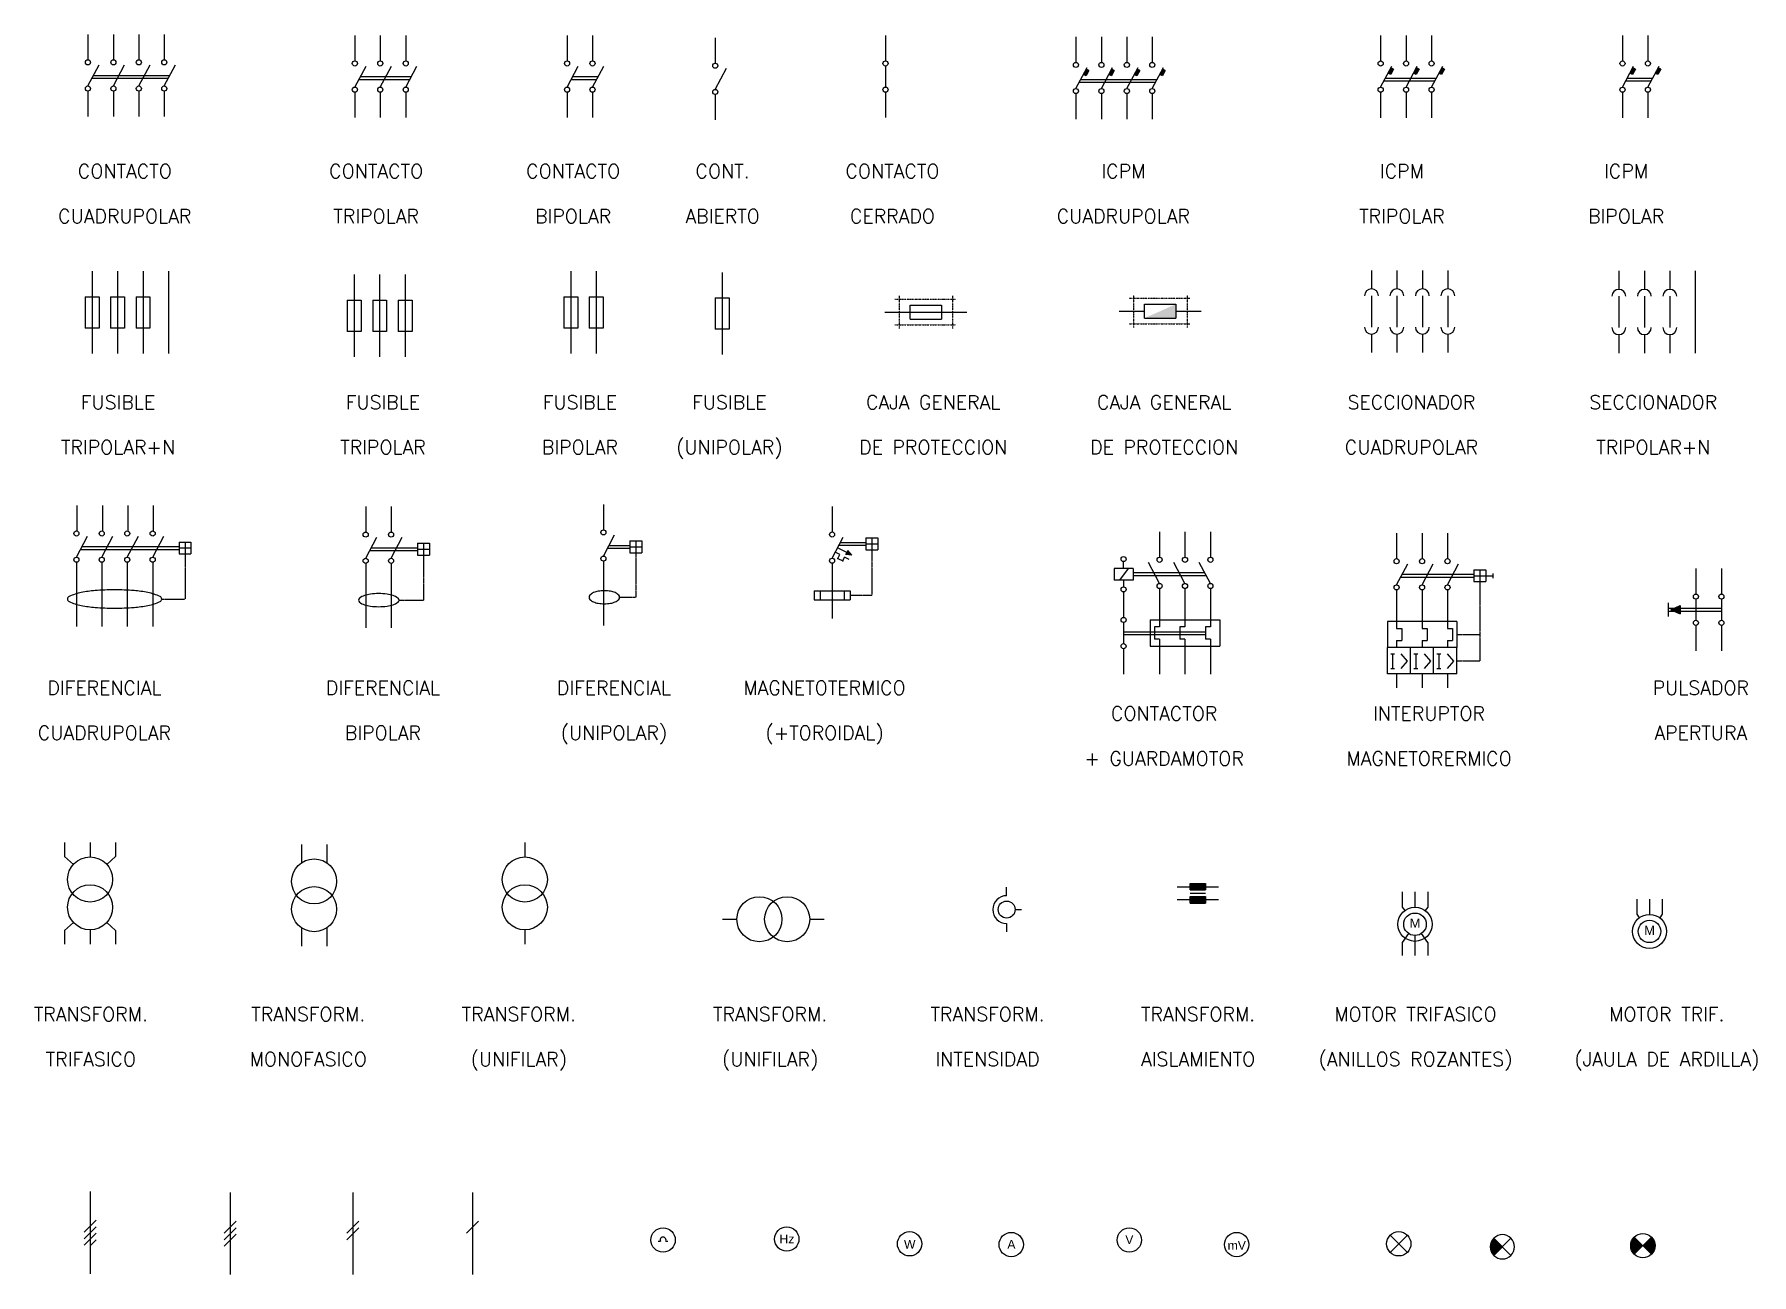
# Model space of a CAD drawing. Header units: millimetres. Extents: x -178823 to 175654, y -172236 to 8261111.
# Drawn here: x 28789 to 35197, y 25658 to 30286 of the extents above; entities that cross this region are included whole.
import ezdxf
from ezdxf.enums import TextEntityAlignment as Align

# ---------------------------------------------------------------- set-up
doc = ezdxf.new("R2010")
doc.units = ezdxf.units.MM
doc.linetypes.add('DASHDOT', pattern=[1, 0.5, -0.25, 0, -0.25])
doc.linetypes.add('HIDDEN', pattern=[0.375, 0.25, -0.125])
doc.layers.add('SubTitles', color=50, linetype='Continuous')
doc.styles.add('ROMANS', font='romans', dxfattribs={"height": 1.5})
doc.styles.get("Standard").update_dxf_attribs({"font": 'arial.ttf'})

# ---------------------------------------------------------------- blocks, each defined once
blk = doc.blocks.new('*X227')
at = {"color": 0}
for p, q in [((204.04, 140.14), (205.3, 141.39)), ((204.04, 139.87), (205.43, 141.26)), ((204.07, 140.43), (205.16, 141.53)), ((204.07, 139.63), (205.56, 141.13)), ((204.15, 140.78), (205.03, 141.66)), ((206.08, 139.43), (204.32, 141.19)), ((204.33, 141.22), (204.9, 141.79)), ((206.21, 139.56), (204.41, 141.37)), ((206.34, 139.7), (204.51, 141.53)), ((206.48, 139.83), (204.63, 141.68)), ((206.61, 139.96), (204.75, 141.82)), ((205.42, 138.77), (204.04, 140.14)), ((205.28, 138.63), (204.04, 139.88)), ((205.55, 138.9), (204.07, 140.38)), ((205.15, 138.5), (204.08, 139.58)), ((204.11, 139.41), (205.7, 141)), ((205.68, 139.03), (204.11, 140.61)), ((205.81, 139.17), (204.16, 140.82)), ((205.02, 138.37), (204.16, 139.23)), ((204.17, 139.2), (205.83, 140.86)), ((205.95, 139.3), (204.23, 141.01)), ((204.24, 139.01), (205.96, 140.73)), ((204.33, 138.83), (206.09, 140.6)), ((204.89, 138.24), (204.36, 138.76)), ((204.42, 138.66), (206.23, 140.46)), ((204.52, 138.5), (206.36, 140.33)), ((204.64, 138.35), (206.49, 140.2)), ((204.76, 138.21), (206.62, 140.07))]:
    blk.add_line(p, q, dxfattribs=at)

msp = doc.modelspace()

# ---------------------------------------------------------------- linework, layer by layer
at = {"layer": 'SubTitles'}
for p, q in [((28989.043, 30285.756), (28989.043, 30190.825)), ((29083.974, 30285.756), (29083.974, 30190.825)), ((29178.906, 30285.756), (29178.906, 30190.825)), ((29273.837, 30285.756), (29273.837, 30190.825)), ((29984.923, 30281.565), (29984.923, 30186.634)), ((30079.854, 30281.565), (30079.854, 30186.634)), ((30174.785, 30281.565), (30174.785, 30186.634)), ((30776.721, 30281.565), (30776.721, 30186.634)), ((30871.652, 30281.565), (30871.652, 30186.634)), ((31329.489, 30273.182), (31329.489, 30178.251)), ((31964.89, 30281.565), (31964.89, 30186.634)), ((32675.637, 30276.226), (32675.637, 30181.295)), ((32770.568, 30276.226), (32770.568, 30181.295)), ((32865.499, 30276.226), (32865.499, 30181.295)), ((32960.43, 30276.226), (32960.43, 30181.295)), ((33812.481, 30281.504), (33812.481, 30186.573)), ((33907.412, 30281.504), (33907.412, 30186.573)), ((34002.343, 30281.504), (34002.343, 30186.573)), ((34714.731, 30281.504), (34714.731, 30186.573)), ((34809.663, 30281.504), (34809.663, 30186.573)), ((28989.043, 30093.059), (29030.739, 30171.839)), ((29004.41, 30122.093), (29289.203, 30122.093)), ((29009.891, 30132.449), (29294.685, 30132.449)), ((29083.974, 30093.059), (29125.67, 30171.839)), ((29178.906, 30093.059), (29220.601, 30171.839)), ((29273.837, 30093.059), (29315.533, 30171.839)), ((29984.923, 30088.867), (30026.619, 30167.648)), ((30000.29, 30117.901), (30190.152, 30117.901)), ((30005.771, 30128.258), (30195.633, 30128.258)), ((30079.854, 30088.867), (30121.55, 30167.648)), ((30174.785, 30088.867), (30216.481, 30167.648)), ((30776.721, 30088.867), (30818.417, 30167.648)), ((30792.088, 30117.901), (30887.019, 30117.901)), ((30797.569, 30128.258), (30892.5, 30128.258)), ((30871.652, 30088.867), (30913.348, 30167.648)), ((31329.489, 30080.485), (31371.185, 30159.265)), ((31964.89, 30167.648), (31964.89, 30088.867)), ((32675.637, 30083.528), (32717.333, 30162.308)), ((32693.543, 30117.361), (32978.337, 30117.361)), ((32713.058, 30130.623), (32703.297, 30135.789)), ((32711.147, 30134.672), (32704.553, 30138.162)), ((32723.778, 30150.877), (32713.058, 30130.623)), ((32723.778, 30150.877), (32714.017, 30156.044)), ((32770.568, 30083.528), (32812.264, 30162.308)), ((32807.989, 30130.623), (32798.228, 30135.789)), ((32806.078, 30134.672), (32799.484, 30138.162)), ((32818.709, 30150.877), (32807.989, 30130.623)), ((32818.709, 30150.877), (32808.948, 30156.044)), ((32865.499, 30083.528), (32907.195, 30162.308)), ((32902.92, 30130.623), (32893.159, 30135.789)), ((32901.009, 30134.672), (32894.415, 30138.162)), ((32913.64, 30150.877), (32902.92, 30130.623)), ((32913.64, 30150.877), (32903.879, 30156.044)), ((32960.43, 30083.528), (33002.126, 30162.308)), ((32997.851, 30130.623), (32988.09, 30135.789)), ((32995.94, 30134.672), (32989.346, 30138.162)), ((33008.571, 30150.877), (32997.851, 30130.623)), ((33008.571, 30150.877), (32998.81, 30156.044)), ((33812.481, 30088.806), (33854.177, 30167.586)), ((33830.388, 30122.639), (34020.25, 30122.639)), ((33849.902, 30135.901), (33840.141, 30141.067)), ((33847.991, 30139.95), (33841.397, 30143.44)), ((33860.622, 30156.155), (33849.902, 30135.901)), ((33860.622, 30156.155), (33850.861, 30161.322)), ((33907.412, 30088.806), (33949.108, 30167.586)), ((33944.833, 30135.901), (33935.072, 30141.067)), ((33942.922, 30139.95), (33936.328, 30143.44)), ((33955.553, 30156.155), (33944.833, 30135.901)), ((33955.553, 30156.155), (33945.792, 30161.322)), ((34002.343, 30088.806), (34044.039, 30167.586)), ((34039.764, 30135.901), (34030.003, 30141.067)), ((34037.854, 30139.95), (34031.259, 30143.44)), ((34050.484, 30156.155), (34039.764, 30135.901)), ((34050.484, 30156.155), (34040.723, 30161.322)), ((34714.731, 30088.806), (34756.427, 30167.586)), ((34732.638, 30122.639), (34827.569, 30122.639)), ((34752.152, 30135.901), (34742.391, 30141.067)), ((34750.242, 30139.95), (34743.647, 30143.44)), ((34762.872, 30156.155), (34752.152, 30135.901)), ((34762.872, 30156.155), (34753.111, 30161.322)), ((34809.663, 30088.806), (34851.358, 30167.586)), ((34847.084, 30135.901), (34837.323, 30141.067)), ((34845.173, 30139.95), (34838.578, 30143.44)), ((34857.804, 30156.155), (34847.084, 30135.901)), ((34857.804, 30156.155), (34848.043, 30161.322)), ((28989.043, 30074.073), (28989.043, 29979.141)), ((29083.974, 30074.073), (29083.974, 29979.141)), ((29178.906, 30074.073), (29178.906, 29979.141)), ((29273.837, 30074.073), (29273.837, 29979.141)), ((29984.923, 30069.881), (29984.923, 29974.95)), ((30079.854, 30069.881), (30079.854, 29974.95)), ((30174.785, 30069.881), (30174.785, 29974.95)), ((30776.721, 30069.881), (30776.721, 29974.95)), ((30871.652, 30069.881), (30871.652, 29974.95)), ((31329.489, 30061.498), (31329.489, 29966.567)), ((31964.89, 30069.881), (31964.89, 29974.95)), ((32675.637, 30064.542), (32675.637, 29969.611)), ((32688.062, 30107.005), (32972.856, 30107.005)), ((32770.568, 30064.542), (32770.568, 29969.611)), ((32865.499, 30064.542), (32865.499, 29969.611)), ((32960.43, 30064.542), (32960.43, 29969.611)), ((33812.481, 30069.82), (33812.481, 29974.889)), ((33824.907, 30112.283), (34014.769, 30112.283)), ((33907.412, 30069.82), (33907.412, 29974.889)), ((34002.343, 30069.82), (34002.343, 29974.889)), ((34714.731, 30069.82), (34714.731, 29974.889)), ((34727.157, 30112.283), (34822.088, 30112.283)), ((34809.663, 30069.82), (34809.663, 29974.889)), ((29004.52, 29401.791), (29004.52, 29095.176)), ((29099.451, 29401.791), (29099.451, 29095.176)), ((29194.382, 29401.791), (29194.382, 29095.176)), ((29289.314, 29401.791), (29289.314, 29095.176)), ((29982.459, 29389.217), (29982.459, 29082.602)), ((30077.39, 29389.217), (30077.39, 29082.602)), ((30172.321, 29389.217), (30172.321, 29082.602)), ((30790.566, 29401.791), (30790.566, 29095.176)), ((30885.497, 29401.791), (30885.497, 29095.176)), ((31355.802, 29397.6), (31355.802, 29090.985)), ((33778.252, 29405.082), (33778.252, 29336.041)), ((33873.184, 29405.082), (33873.184, 29336.041)), ((33968.115, 29405.082), (33968.115, 29336.041)), ((34063.046, 29405.082), (34063.046, 29336.041)), ((34701.422, 29403.296), (34701.422, 29334.255)), ((34796.353, 29403.296), (34796.353, 29334.255)), ((34891.284, 29403.296), (34891.284, 29334.255)), ((34986.215, 29403.296), (34986.215, 29096.681)), ((28978.63, 29306.86), (28978.63, 29190.107)), ((28978.63, 29306.86), (29030.41, 29306.86)), ((29030.41, 29306.86), (29030.41, 29190.107)), ((29073.561, 29306.86), (29125.342, 29306.86)), ((29073.561, 29306.86), (29073.561, 29190.107)), ((29125.342, 29306.86), (29125.342, 29190.107)), ((29168.492, 29306.86), (29220.273, 29306.86)), ((29168.492, 29306.86), (29168.492, 29190.107)), ((29220.273, 29306.86), (29220.273, 29190.107)), ((29956.568, 29294.286), (30008.349, 29294.286)), ((29956.568, 29294.286), (29956.568, 29177.533)), ((30008.349, 29294.286), (30008.349, 29177.533)), ((30051.499, 29294.286), (30051.499, 29177.533)), ((30051.499, 29294.286), (30103.28, 29294.286)), ((30103.28, 29294.286), (30103.28, 29177.533)), ((30146.43, 29294.286), (30146.43, 29177.533)), ((30146.43, 29294.286), (30198.211, 29294.286)), ((30198.211, 29294.286), (30198.211, 29177.533)), ((30764.676, 29306.86), (30816.456, 29306.86)), ((30764.676, 29306.86), (30764.676, 29190.107)), ((30816.456, 29306.86), (30816.456, 29190.107)), ((30859.607, 29306.86), (30911.387, 29306.86)), ((30859.607, 29306.86), (30859.607, 29190.107)), ((30911.387, 29306.86), (30911.387, 29190.107)), ((31329.912, 29302.669), (31329.912, 29185.916)), ((31329.912, 29302.669), (31381.692, 29302.669)), ((31381.692, 29302.669), (31381.692, 29185.916)), ((33778.252, 29310.151), (33778.252, 29193.398)), ((33873.184, 29310.151), (33873.184, 29193.398)), ((33968.115, 29310.151), (33968.115, 29193.398)), ((34063.046, 29310.151), (34063.046, 29193.398)), ((34701.422, 29308.365), (34701.422, 29191.612)), ((34796.353, 29308.365), (34796.353, 29191.612)), ((34891.284, 29308.365), (34891.284, 29191.612)), ((31962.239, 29249.442), (32057.171, 29249.442)), ((32057.171, 29223.552), (32057.171, 29275.332)), ((32057.171, 29275.332), (32173.923, 29275.332)), ((32057.171, 29249.442), (32173.923, 29249.442)), ((32057.171, 29223.552), (32173.923, 29223.552)), ((32173.923, 29275.332), (32173.923, 29223.552)), ((32173.923, 29249.442), (32268.854, 29249.442)), ((32836.166, 29252.733), (32931.098, 29252.733)), ((32931.098, 29278.623), (33047.85, 29278.623)), ((32931.098, 29226.843), (32931.098, 29278.623)), ((32931.098, 29226.843), (33047.85, 29226.843)), ((33047.85, 29278.623), (33047.85, 29226.843)), ((33047.85, 29252.733), (33142.782, 29252.733)), ((29030.41, 29190.107), (28978.63, 29190.107)), ((29125.342, 29190.107), (29073.561, 29190.107)), ((29220.273, 29190.107), (29168.492, 29190.107)), ((30008.349, 29177.533), (29956.568, 29177.533)), ((30103.28, 29177.533), (30051.499, 29177.533)), ((30198.211, 29177.533), (30146.43, 29177.533)), ((30816.456, 29190.107), (30764.676, 29190.107)), ((30911.387, 29190.107), (30859.607, 29190.107)), ((31381.692, 29185.916), (31329.912, 29185.916)), ((33778.252, 29167.508), (33778.252, 29098.467)), ((33873.184, 29167.508), (33873.184, 29098.467)), ((33968.115, 29167.508), (33968.115, 29098.467)), ((34063.046, 29167.508), (34063.046, 29098.467)), ((34701.422, 29165.722), (34701.422, 29096.681)), ((34796.353, 29165.722), (34796.353, 29096.681)), ((34891.284, 29165.722), (34891.284, 29096.681)), ((28948.051, 28527.945), (28948.051, 28433.014)), ((29042.982, 28527.945), (29042.982, 28433.014)), ((29137.913, 28527.945), (29137.913, 28433.014)), ((29232.845, 28527.945), (29232.845, 28433.014)), ((30025.208, 28523.754), (30025.208, 28428.822)), ((30120.139, 28523.754), (30120.139, 28428.822)), ((30912.295, 28532.136), (30912.295, 28437.205)), ((31765.659, 28524.242), (31765.659, 28429.311)), ((28945.63, 28335.247), (28987.325, 28414.028)), ((29040.561, 28335.247), (29082.256, 28414.028)), ((29135.492, 28335.247), (29177.188, 28414.028)), ((29230.423, 28335.247), (29272.119, 28414.028)), ((29329.178, 28391.524), (29329.178, 28347.393)), ((29329.178, 28391.524), (29373.309, 28391.524)), ((29351.244, 28391.524), (29351.244, 28347.393)), ((29373.309, 28391.524), (29373.309, 28347.393)), ((30025.208, 28331.056), (30066.904, 28409.836)), ((30120.139, 28331.056), (30161.835, 28409.836)), ((30218.895, 28387.333), (30263.026, 28387.333)), ((30218.895, 28387.333), (30218.895, 28343.202)), ((30240.96, 28387.333), (30240.96, 28343.202)), ((30263.026, 28387.333), (30263.026, 28343.202)), ((30912.295, 28339.439), (30953.991, 28418.219)), ((31011.05, 28395.715), (31055.181, 28395.715)), ((31011.05, 28395.715), (31011.05, 28351.584)), ((31033.116, 28395.715), (31033.116, 28351.584)), ((31055.181, 28395.715), (31055.181, 28351.584)), ((31765.659, 28331.544), (31807.354, 28410.325)), ((31796.741, 28390.271), (31891.672, 28390.271)), ((31891.672, 28407.158), (31891.672, 28363.027)), ((31891.672, 28407.158), (31935.803, 28407.158)), ((31913.738, 28407.158), (31913.738, 28363.027)), ((31935.803, 28407.158), (31935.803, 28363.027)), ((32987.457, 28429.819), (32987.457, 28334.888)), ((33082.388, 28429.819), (33082.388, 28334.888)), ((33177.319, 28429.819), (33177.319, 28334.888)), ((33871.964, 28424.541), (33871.964, 28329.61)), ((33966.895, 28424.541), (33966.895, 28329.61)), ((34061.826, 28424.541), (34061.826, 28329.61)), ((28960.996, 28364.281), (29329.178, 28364.281)), ((28966.477, 28374.637), (29329.178, 28374.637)), ((29329.178, 28369.459), (29373.309, 28369.459)), ((29329.178, 28347.393), (29373.309, 28347.393)), ((30040.575, 28360.09), (30218.895, 28360.09)), ((30046.056, 28370.446), (30218.895, 28370.446)), ((30218.895, 28365.267), (30263.026, 28365.267)), ((30218.895, 28343.202), (30263.026, 28343.202)), ((30927.661, 28368.473), (31011.05, 28368.473)), ((30933.143, 28378.829), (31011.05, 28378.829)), ((31011.05, 28373.65), (31055.181, 28373.65)), ((31011.05, 28351.584), (31055.181, 28351.584)), ((31794.888, 28344.569), (31777.44, 28353.804)), ((31820.408, 28352.543), (31786.321, 28370.585)), ((31787.621, 28330.839), (31794.888, 28344.569)), ((31787.621, 28330.839), (31805.07, 28321.604)), ((31791.26, 28379.915), (31891.672, 28379.915)), ((31805.07, 28321.604), (31812.336, 28335.334)), ((31829.785, 28326.099), (31812.336, 28335.334)), ((31816.258, 28344.702), (31820.408, 28352.543)), ((31838.666, 28342.88), (31816.258, 28344.702)), ((31824.558, 28360.384), (31820.408, 28352.543)), ((31838.666, 28342.88), (31824.558, 28360.384)), ((31891.672, 28385.093), (31935.803, 28385.093)), ((31891.672, 28363.027), (31935.803, 28363.027)), ((28945.63, 28316.261), (28945.63, 28075.924)), ((29040.561, 28316.261), (29040.561, 28075.924)), ((29135.492, 28316.261), (29135.492, 28075.924)), ((29230.423, 28316.261), (29230.423, 28075.924)), ((30025.208, 28312.07), (30025.208, 28071.732)), ((30120.139, 28312.07), (30120.139, 28071.732)), ((30912.295, 28320.452), (30912.295, 28080.115)), ((31765.659, 28312.558), (31765.659, 28106.645)), ((32818.219, 28293.398), (32818.219, 28249.267)), ((32888.702, 28293.398), (32818.219, 28293.398)), ((32870.488, 28293.398), (32838.004, 28248.884)), ((32853.46, 28293.398), (32853.46, 28318.426)), ((32888.702, 28293.398), (32888.702, 28249.267)), ((33156.472, 28276.512), (32888.702, 28276.512)), ((33161.953, 28266.156), (32888.702, 28266.156)), ((32987.457, 28237.122), (32945.761, 28315.902)), ((33082.388, 28237.122), (33040.693, 28315.902)), ((33177.319, 28237.122), (33135.624, 28315.902)), ((33871.964, 28231.844), (33913.659, 28310.624)), ((33887.33, 28260.878), (34160.581, 28260.878)), ((33892.811, 28271.234), (34160.581, 28271.234)), ((33966.895, 28231.844), (34008.59, 28310.624)), ((34061.826, 28231.844), (34103.522, 28310.624)), ((34160.581, 28288.12), (34204.712, 28288.12)), ((34160.581, 28288.12), (34160.581, 28243.989)), ((34160.581, 28266.055), (34204.712, 28266.055)), ((34182.647, 28288.12), (34182.647, 28243.989)), ((34204.712, 28288.12), (34204.712, 28243.989)), ((34204.712, 28266.055), (34231.36, 28266.055)), ((34231.36, 28274.685), (34231.36, 28257.425)), ((34988.843, 28292.443), (34988.843, 28197.512)), ((35083.775, 28292.443), (35083.775, 28197.512)), ((31698.526, 28210.206), (31832.79, 28210.206)), ((31698.526, 28210.206), (31698.526, 28175.686)), ((31720.965, 28210.206), (31720.965, 28175.686)), ((31810.352, 28210.206), (31810.352, 28175.686)), ((31832.79, 28210.206), (31832.79, 28175.686)), ((32888.702, 28249.267), (32818.219, 28249.267)), ((32853.46, 28249.267), (32853.46, 28224.24)), ((32853.46, 28205.254), (32853.46, 28110.323)), ((32987.457, 28218.135), (32987.457, 28074.939)), ((33082.388, 28218.135), (33082.388, 28074.939)), ((33177.319, 28218.135), (33177.319, 28074.939)), ((33871.964, 28212.857), (33871.964, 28069.661)), ((33966.895, 28212.857), (33966.895, 28069.661)), ((34061.826, 28212.857), (34061.826, 28069.661)), ((34160.581, 28243.989), (34204.712, 28243.989)), ((31698.526, 28175.686), (31832.79, 28175.686)), ((34885.282, 28164.543), (34885.282, 28113.728)), ((34885.282, 28144.314), (34906.856, 28144.314)), ((34885.282, 28133.957), (34906.856, 28133.957)), ((34895.065, 28139.136), (34930.159, 28154.548)), ((34895.065, 28139.136), (34930.159, 28123.723)), ((34930.159, 28154.548), (34930.159, 28123.723)), ((34930.159, 28144.314), (35083.775, 28144.314)), ((34930.159, 28133.957), (35083.775, 28133.957)), ((34988.843, 28178.526), (34988.843, 28099.745)), ((35083.775, 28178.526), (35083.775, 28099.745)), ((32853.46, 28091.337), (32853.46, 28012.556)), ((32952.937, 28100.83), (33211.84, 28100.83)), ((32952.937, 28100.83), (32952.937, 28003.063)), ((32987.457, 28074.939), (32968.471, 28074.939)), ((32968.471, 28074.939), (32968.471, 28028.953)), ((33063.402, 28074.939), (33063.402, 28028.953)), ((33082.388, 28074.939), (33063.402, 28074.939)), ((33177.319, 28074.939), (33158.333, 28074.939)), ((33158.333, 28074.939), (33158.333, 28028.953)), ((33211.84, 28100.83), (33211.84, 28003.063)), ((33837.443, 28095.552), (33837.443, 27997.785)), ((34096.346, 28095.552), (33837.443, 28095.552)), ((33871.964, 28069.661), (33890.95, 28069.661)), ((33890.95, 28069.661), (33890.95, 28023.675)), ((33966.895, 28069.661), (33985.881, 28069.661)), ((33985.881, 28069.661), (33985.881, 28023.675)), ((34061.826, 28069.661), (34080.812, 28069.661)), ((34080.812, 28069.661), (34080.812, 28023.675)), ((34096.346, 28095.552), (34096.346, 27997.785)), ((34988.843, 28080.759), (34988.843, 27985.828)), ((35083.775, 28080.759), (35083.775, 27985.828)), ((32853.46, 28057.124), (33158.333, 28057.124)), ((32853.46, 28046.768), (33158.333, 28046.768)), ((32952.937, 28003.063), (33211.84, 28003.063)), ((32987.457, 28028.953), (32968.471, 28028.953)), ((32987.457, 28028.953), (32987.457, 27898.639)), ((33082.388, 28028.953), (33063.402, 28028.953)), ((33082.388, 28028.953), (33082.388, 27898.639)), ((33177.319, 28028.953), (33158.333, 28028.953)), ((33177.319, 28028.953), (33177.319, 27898.639)), ((33871.964, 28023.675), (33890.95, 28023.675)), ((33871.964, 28023.675), (33871.964, 27997.785)), ((33966.895, 28023.675), (33966.895, 27997.785)), ((33966.895, 28023.675), (33985.881, 28023.675)), ((34061.826, 28023.675), (34080.812, 28023.675)), ((34061.826, 28023.675), (34061.826, 27997.785)), ((32853.46, 27993.57), (32853.46, 27898.639)), ((34096.346, 27997.785), (33837.443, 27997.785)), ((33837.443, 27900.019), (33837.443, 27997.785)), ((33850.064, 27974.93), (33864.365, 27974.93)), ((33857.214, 27974.93), (33857.214, 27919.461)), ((33888.188, 27974.93), (33911.992, 27947.196)), ((33911.992, 27947.196), (33888.188, 27919.461)), ((33923.744, 27900.019), (33923.744, 27997.785)), ((33936.365, 27974.93), (33950.666, 27974.93)), ((33943.515, 27974.93), (33943.515, 27919.461)), ((33974.489, 27974.93), (33998.293, 27947.196)), ((33998.293, 27947.196), (33974.489, 27919.461)), ((34010.045, 27900.019), (34010.045, 27997.785)), ((34022.666, 27974.93), (34036.967, 27974.93)), ((34029.816, 27974.93), (34029.816, 27919.461)), ((34060.79, 27974.93), (34084.594, 27947.196)), ((34084.594, 27947.196), (34060.79, 27919.461)), ((34096.346, 27900.019), (34096.346, 27997.785)), ((34096.346, 27900.019), (33837.443, 27900.019)), ((33850.064, 27919.461), (33864.365, 27919.461)), ((33871.964, 27900.019), (33871.964, 27848.238)), ((33936.365, 27919.461), (33950.666, 27919.461)), ((33966.895, 27900.019), (33966.895, 27848.238)), ((34022.666, 27919.461), (34036.967, 27919.461)), ((34061.826, 27900.019), (34061.826, 27848.238)), ((28901.927, 27270.63), (28901.927, 27218.849)), ((28996.858, 27270.63), (28996.858, 27216.608)), ((29091.789, 27270.63), (29091.789, 27218.849)), ((29785.414, 27263.529), (29785.414, 27194.824)), ((29880.346, 27263.529), (29880.346, 27194.824)), ((30619.195, 27270.63), (30619.195, 27216.608)), ((28901.927, 27218.849), (28934.659, 27189.093)), ((29091.789, 27218.849), (29059.058, 27189.093)), ((33053.641, 27105.274), (33101.107, 27105.274)), ((33101.107, 27118.219), (33159.483, 27118.219)), ((33101.107, 27094.055), (33101.107, 27118.219)), ((33159.483, 27118.219), (33159.483, 27094.055)), ((33159.483, 27105.274), (33206.949, 27105.274)), ((32416.899, 27072.134), (32416.899, 27103.446)), ((33053.641, 27057.808), (33101.107, 27057.808)), ((33101.107, 27094.055), (33159.483, 27094.055)), ((33101.107, 27081.541), (33159.483, 27081.541)), ((33101.107, 27044.863), (33101.107, 27069.028)), ((33101.107, 27069.028), (33159.483, 27069.028)), ((33101.107, 27044.863), (33159.483, 27044.863)), ((33159.483, 27069.028), (33159.483, 27044.863)), ((33159.483, 27057.808), (33206.949, 27057.808)), ((33893.088, 27086.33), (33893.088, 27029.269)), ((33940.554, 27086.33), (33940.554, 27029.114)), ((33988.019, 27086.33), (33988.019, 27029.269)), ((34768.175, 27059.852), (34768.175, 27002.791)), ((34815.641, 27059.852), (34815.641, 27002.636)), ((34863.106, 27059.852), (34863.106, 27002.791)), ((31356.346, 26984.337), (31410.368, 26984.337)), ((31682.049, 26984.337), (31736.071, 26984.337)), ((32448.513, 27020.297), (32472.132, 27020.297)), ((33893.088, 27029.269), (33902.573, 27016.529)), ((33988.019, 27029.269), (33978.535, 27016.529)), ((34768.175, 27002.791), (34777.659, 26990.051)), ((34863.106, 27002.791), (34853.622, 26990.051)), ((28901.927, 26942.686), (28934.659, 26972.442)), ((28901.927, 26942.686), (28901.927, 26890.905)), ((28996.858, 26944.927), (28996.858, 26890.905)), ((29091.789, 26942.686), (29059.058, 26972.442)), ((29091.789, 26942.686), (29091.789, 26890.905)), ((29785.414, 26952.51), (29785.414, 26883.805)), ((29880.346, 26952.51), (29880.346, 26883.805)), ((30619.195, 26944.927), (30619.195, 26890.905)), ((32416.899, 26968.46), (32416.899, 26937.47)), ((33916.606, 26930.969), (33893.088, 26897.051)), ((33940.554, 26923.479), (33940.554, 26848.703)), ((33988.019, 26897.051), (33964.502, 26930.969)), ((33893.088, 26897.051), (33893.088, 26848.703)), ((33988.019, 26897.051), (33988.019, 26848.703)), ((28997.751, 25968.523), (28997.751, 25661.908)), ((29519.575, 25964.973), (29519.575, 25658.357)), ((29977.265, 25964.973), (29977.265, 25658.357)), ((30424.036, 25964.973), (30424.036, 25658.357)), ((29020.189, 25861.51), (28975.313, 25816.633)), ((29020.189, 25837.1), (28975.313, 25792.223)), ((29542.014, 25857.959), (29497.137, 25813.083)), ((29542.014, 25833.55), (29497.137, 25788.673)), ((29999.704, 25857.959), (29954.827, 25813.083)), ((29999.704, 25833.55), (29954.827, 25788.673)), ((30446.475, 25857.959), (30401.598, 25813.083)), ((29020.189, 25812.69), (28975.313, 25767.814)), ((29020.189, 25788.281), (28997.751, 25765.842)), ((29542.014, 25809.14), (29497.137, 25764.263)), ((31117.181, 25783.207), (31124.869, 25783.207)), ((31145.03, 25783.207), (31152.717, 25783.207)), ((33847.954, 25741.281), (33912.148, 25805.476)), ((33912.148, 25741.281), (33847.954, 25805.476)), ((34298.688, 25730.045), (34234.494, 25794.24)), ((34234.494, 25730.045), (34298.688, 25794.24)), ((34758.656, 25734.502), (34822.851, 25798.697)), ((34822.851, 25734.502), (34758.656, 25798.697))]:
    msp.add_line(p, q, dxfattribs=at)
at = {"layer": 'SubTitles', "linetype": 'DASHDOT'}
for p, q in [((32000.08, 29297.745), (32226.928, 29297.745)), ((32016.049, 29309.637), (32016.049, 29188.555)), ((32215.045, 29309.637), (32215.045, 29188.555)), ((32874.007, 29301.036), (33100.855, 29301.036)), ((32889.976, 29312.928), (32889.976, 29191.846)), ((33090.014, 29312.928), (33090.014, 29191.846)), ((32000.08, 29202.468), (32226.928, 29202.468)), ((32874.007, 29205.759), (33100.855, 29205.759))]:
    msp.add_line(p, q, dxfattribs=at)
at = {"layer": 'SubTitles', "linetype": 'HIDDEN'}
for p, q in [((29351.244, 28347.393), (29351.244, 28179.006)), ((30240.96, 28343.202), (30240.96, 28174.815)), ((31033.116, 28351.584), (31033.116, 28185.6)), ((31913.738, 28363.027), (31913.738, 28192.946)), ((34182.647, 28243.989), (34182.647, 27948.902)), ((29264.065, 28179.006), (29351.244, 28179.006)), ((30149.598, 28174.815), (30240.96, 28174.815)), ((30972.706, 28185.6), (31033.116, 28185.6)), ((31832.79, 28192.946), (31913.738, 28192.946)), ((34096.346, 28046.668), (34182.647, 28046.668)), ((34096.346, 27948.902), (34182.647, 27948.902))]:
    msp.add_line(p, q, dxfattribs=at)
at = {"layer": 'SubTitles'}
for points in [[(29264.065, 28179.006, 0.29077865), (29258.162, 28188.298, 0.06179002), (29212.582, 28203.174, 0.02792725), (29160.819, 28210.268, 0.02009472), (29088.292, 28213.184, 0.02009472), (29015.765, 28210.268, 0.02792725), (28964.002, 28203.174, 0.06179002), (28918.422, 28188.298, 0.29077865), (28912.519, 28179.006, 0.29077865), (28918.422, 28169.715, 0.06179002), (28964.002, 28154.839, 0.02792725), (29015.765, 28147.744, 0.02009472), (29088.292, 28144.828, 0.02009472), (29160.819, 28147.744, 0.02792725), (29212.582, 28154.839, 0.06179002), (29258.162, 28169.715, 0.29077865)], [(30149.598, 28174.815, 0.23127867), (30145.953, 28182.273, 0.08762935), (30127.431, 28192.078, 0.04483291), (30104.941, 28197.164, 0.03321984), (30073.918, 28199.228, 0.03321984), (30042.895, 28197.164, 0.04483291), (30020.404, 28192.078, 0.08762935), (30001.883, 28182.273, 0.23127867), (29998.238, 28174.815, 0.23127867), (30001.883, 28167.357, 0.08762935), (30020.404, 28157.553, 0.04483291), (30042.895, 28152.466, 0.03321984), (30073.918, 28150.402, 0.03321984), (30104.941, 28152.466, 0.04483291), (30127.431, 28157.553, 0.08762935), (30145.953, 28167.357, 0.23127867)], [(30972.706, 28185.6, 0.19448895), (30969.48, 28193.578, 0.09971376), (30956.033, 28202.851, 0.05736328), (30938.941, 28207.957, 0.04395072), (30915.78, 28209.997, 0.04395072), (30892.619, 28207.957, 0.05736328), (30875.527, 28202.851, 0.09971376), (30862.08, 28193.578, 0.19448895), (30858.854, 28185.6, 0.19448895), (30862.08, 28177.621, 0.09971376), (30875.527, 28168.349, 0.05736328), (30892.619, 28163.243, 0.04395072), (30915.78, 28161.203, 0.04395072), (30938.941, 28163.243, 0.05736328), (30956.033, 28168.349, 0.09971376), (30969.48, 28177.621, 0.19448895)]]:
    msp.add_lwpolyline(points, format="xyb", close=True, dxfattribs=at)
for centre, radius in [((28989.043, 30181.332), 9.493), ((29083.974, 30181.332), 9.493), ((29178.906, 30181.332), 9.493), ((29273.837, 30181.332), 9.493), ((29984.923, 30177.141), 9.493), ((30079.854, 30177.141), 9.493), ((30174.785, 30177.141), 9.493), ((30776.721, 30177.141), 9.493), ((30871.652, 30177.141), 9.493), ((31964.89, 30177.141), 9.493), ((32675.637, 30171.802), 9.493), ((32770.568, 30171.802), 9.493), ((32865.499, 30171.802), 9.493), ((32960.43, 30171.802), 9.493), ((33812.481, 30177.08), 9.493), ((33907.412, 30177.08), 9.493), ((34002.343, 30177.08), 9.493), ((34714.731, 30177.08), 9.493), ((34809.663, 30177.08), 9.493), ((31329.489, 30168.758), 9.493), ((28989.043, 30083.566), 9.493), ((29083.974, 30083.566), 9.493), ((29178.906, 30083.566), 9.493), ((29273.837, 30083.566), 9.493), ((29984.923, 30079.374), 9.493), ((30079.854, 30079.374), 9.493), ((30174.785, 30079.374), 9.493), ((30776.721, 30079.374), 9.493), ((30871.652, 30079.374), 9.493), ((31329.489, 30070.992), 9.493), ((31964.89, 30079.374), 9.493), ((32675.637, 30074.035), 9.493), ((32770.568, 30074.035), 9.493), ((32865.499, 30074.035), 9.493), ((32960.43, 30074.035), 9.493), ((33812.481, 30079.313), 9.493), ((33907.412, 30079.313), 9.493), ((34002.343, 30079.313), 9.493), ((34714.731, 30079.313), 9.493), ((34809.663, 30079.313), 9.493), ((28945.63, 28423.521), 9.493), ((29040.561, 28423.521), 9.493), ((29135.492, 28423.521), 9.493), ((29230.423, 28423.521), 9.493), ((30025.208, 28419.329), 9.493), ((30120.139, 28419.329), 9.493), ((30912.295, 28427.712), 9.493), ((31765.659, 28419.818), 9.493), ((28945.63, 28325.754), 9.493), ((29040.561, 28325.754), 9.493), ((29135.492, 28325.754), 9.493), ((29230.423, 28325.754), 9.493), ((30025.208, 28321.563), 9.493), ((30120.139, 28321.563), 9.493), ((30912.295, 28329.945), 9.493), ((31765.659, 28322.051), 9.493), ((32853.46, 28327.919), 9.493), ((32987.457, 28325.395), 9.493), ((33082.388, 28325.395), 9.493), ((33177.319, 28325.395), 9.493), ((33871.964, 28320.117), 9.493), ((33966.895, 28320.117), 9.493), ((34061.826, 28320.117), 9.493), ((32853.46, 28214.747), 9.493), ((32987.457, 28227.628), 9.493), ((33082.388, 28227.628), 9.493), ((33177.319, 28227.628), 9.493), ((33871.964, 28222.35), 9.493), ((33966.895, 28222.35), 9.493), ((34061.826, 28222.35), 9.493), ((34988.843, 28188.019), 9.493), ((35083.775, 28188.019), 9.493), ((32853.46, 28100.83), 9.493), ((34988.843, 28090.252), 9.493), ((35083.775, 28090.252), 9.493), ((32853.46, 28003.063), 9.493), ((28996.858, 27132.548), 84.06), ((29832.88, 27125.448), 84.06), ((30619.195, 27132.548), 84.06), ((28996.858, 27028.987), 84.06), ((29832.88, 27021.886), 84.06), ((30619.195, 27028.987), 84.06), ((31494.428, 26984.337), 84.06), ((31597.989, 26984.337), 84.06), ((32416.899, 27020.297), 31.613), ((33940.554, 26965.509), 63.605), ((33940.554, 26965.509), 42.03), ((34815.641, 26939.031), 63.605), ((34815.641, 26939.031), 42.03), ((31134.949, 25787.522), 45.392), ((31596.428, 25791.072), 45.392), ((32874.775, 25787.423), 45.392), ((32054.672, 25773.378), 45.392), ((32434.02, 25770.569), 45.392), ((33275.35, 25770.569), 45.392), ((33880.051, 25773.378), 45.392), ((34790.753, 25766.599), 45.392)]:
    msp.add_circle(centre, radius, dxfattribs=at)
for centre, radius, start, end in [((33778.252, 29310.151), 25.89, 0, 180), ((33873.184, 29310.151), 25.89, 0, 180), ((33968.115, 29310.151), 25.89, 0, 180), ((34063.046, 29310.151), 25.89, 0, 180), ((34701.422, 29308.365), 25.89, 0, 180), ((34796.353, 29308.365), 25.89, 0, 180), ((34891.284, 29308.365), 25.89, 0, 180), ((33778.252, 29193.398), 25.89, 180, 0), ((33873.184, 29193.398), 25.89, 180, 0), ((33968.115, 29193.398), 25.89, 180, 0), ((34063.046, 29193.398), 25.89, 180, 0), ((34701.422, 29191.612), 25.89, 180, 0), ((34796.353, 29191.612), 25.89, 180, 0), ((34891.284, 29191.612), 25.89, 180, 0), ((32416.899, 27020.297), 51.837, 90, 270), ((31134.949, 25787.522), 10.965, 336.8262551, 203.1737449), ((34266.591, 25762.142), 45.392, 135, 225), ((34266.591, 25762.142), 45.392, 225, 135)]:
    msp.add_arc(centre, radius, start, end, dxfattribs=at)
for p in [(31787.621, 28330.839), (31787.621, 28330.839), (31805.07, 28321.604), (31805.07, 28321.604)]:
    msp.add_point(p, dxfattribs=at)
for points in [[(32714.017, 30156.044), (32723.778, 30150.877), (32703.297, 30135.789), (32713.058, 30130.623)], [(32808.948, 30156.044), (32818.709, 30150.877), (32798.228, 30135.789), (32807.989, 30130.623)], [(32903.879, 30156.044), (32913.64, 30150.877), (32893.159, 30135.789), (32902.92, 30130.623)], [(32998.81, 30156.044), (33008.571, 30150.877), (32988.09, 30135.789), (32997.851, 30130.623)], [(33850.861, 30161.322), (33860.622, 30156.155), (33840.141, 30141.067), (33849.902, 30135.901)], [(33945.792, 30161.322), (33955.553, 30156.155), (33935.072, 30141.067), (33944.833, 30135.901)], [(34040.723, 30161.322), (34050.484, 30156.155), (34030.003, 30141.067), (34039.764, 30135.901)], [(34753.111, 30161.322), (34762.872, 30156.155), (34742.391, 30141.067), (34752.152, 30135.901)], [(34848.043, 30161.322), (34857.804, 30156.155), (34837.323, 30141.067), (34847.084, 30135.901)], [(33047.85, 29278.623), (33047.85, 29226.843), (32931.098, 29226.843)], [(31824.558, 28360.384), (31838.666, 28342.88), (31816.258, 28344.702), (31838.666, 28342.88)], [(34895.065, 28139.136), (34930.159, 28154.548), (34930.159, 28123.723)], [(33101.107, 27118.219), (33159.483, 27118.219), (33101.107, 27094.055), (33159.483, 27094.055)], [(33101.107, 27069.028), (33159.483, 27069.028), (33101.107, 27044.863), (33159.483, 27044.863)]]:
    msp.add_solid(points, dxfattribs=at)

# ---------------------------------------------------------------- block references
at = {"layer": 'SubTitles', "yscale": 17.26020474529309, "zscale": 17.26020474529309}
for p, xscale in [((30699.426, 23345.361), 17.26020474529309), ((31223.589, 23349.817), 17.26020474529309), ((38357.918, 23349.817), -17.26020474529309)]:
    msp.add_blockref('*X227', p, dxfattribs=dict(at, xscale=xscale))

# ---------------------------------------------------------------- texts
at = {"layer": 'SubTitles', "style": 'ROMANS'}
for s, height, p in [('CONTACTO', 51.7806, (29126.477, 29749.522)), ('CONTACTO', 51.7806, (30064.322, 29749.522)), ('CONTACTO', 51.7806, (30799.389, 29749.522)), ('CONT.', 51.7806, (31357.027, 29749.522)), ('CONTACTO', 51.7806, (31990.706, 29749.522)), ('ICPM', 51.7806, (32852.509, 29749.522)), ('ICPM', 51.7806, (33891.742, 29749.522)), ('ICPM', 51.7806, (34728.198, 29749.522)), ('CUADRUPOLAR', 51.78061, (29126.477, 29581.852)), ('TRIPOLAR', 51.7806, (30064.322, 29581.852)), ('BIPOLAR', 51.7806, (30799.389, 29581.852)), ('ABIERTO', 51.7806, (31357.027, 29581.852)), ('CERRADO', 51.7806, (31990.706, 29581.852)), ('CUADRUPOLAR', 51.78061, (32852.509, 29581.852)), ('TRIPOLAR', 51.7806, (33891.742, 29581.852)), ('BIPOLAR', 51.7806, (34728.198, 29581.852)), ('FUSIBLE', 51.7806, (29101.13, 28887.145)), ('FUSIBLE', 51.7806, (30089.669, 28887.145)), ('FUSIBLE', 51.7806, (30824.737, 28887.145)), ('FUSIBLE', 51.7806, (31382.374, 28887.145)), ('CAJA GENERAL', 51.78061, (32142.789, 28887.145)), ('CAJA GENERAL', 51.78061, (33004.592, 28887.145)), ('SECCIONADOR', 51.78061, (33927.491, 28887.145)), ('SECCIONADOR', 51.78061, (34829.587, 28887.145)), ('(UNIPOLAR)', 51.7806, (31382.374, 28719.475)), ('TRIPOLAR+N', 51.7806, (29101.13, 28719.475)), ('TRIPOLAR', 51.7806, (30089.669, 28719.475)), ('BIPOLAR', 51.7806, (30824.737, 28719.475)), ('DE PROTECCION', 51.78061, (32142.789, 28719.475)), ('DE PROTECCION', 51.78061, (33004.592, 28719.475)), ('CUADRUPOLAR', 51.78061, (33927.491, 28719.475)), ('TRIPOLAR+N', 51.7806, (34829.587, 28719.475)), ('DIFERENCIAL', 51.78061, (29050.436, 27821.856)), ('DIFERENCIAL', 51.78061, (30089.669, 27821.856)), ('DIFERENCIAL', 51.78061, (30951.472, 27821.856)), ('MAGNETOTERMICO', 51.78061, (31737.234, 27821.856)), ('PULSADOR', 51.7806, (35007.017, 27821.856)), ('CONTACTOR', 51.7806, (33004.592, 27725.791)), ('INTERUPTOR', 51.7806, (33993.131, 27725.791)), ('CUADRUPOLAR', 51.78061, (29050.436, 27654.185)), ('BIPOLAR', 51.7806, (30089.669, 27654.185)), ('(UNIPOLAR)', 51.7806, (30951.472, 27654.185)), ('(+TOROIDAL)', 51.78061, (31737.234, 27654.185)), ('APERTURA', 51.7806, (35007.017, 27654.185)), ('+ GUARDAMOTOR', 51.78061, (33004.592, 27558.12)), ('MAGNETORERMICO', 51.78061, (33993.131, 27558.12)), ('TRANSFORM.', 51.7806, (28999.742, 26604.382)), ('TRANSFORM.', 51.7806, (29810.85, 26604.382)), ('TRANSFORM.', 51.7806, (30596.612, 26604.382)), ('TRANSFORM.', 51.7806, (31534.457, 26604.382)), ('TRANSFORM.', 51.7806, (32345.566, 26604.382)), ('TRANSFORM.', 51.7806, (33131.328, 26604.382)), ('MOTOR TRIFASICO', 51.78061, (33942.437, 26604.382)), ('MOTOR TRIF.', 51.78061, (34880.281, 26604.382)), ('TRIFASICO', 51.7806, (28999.742, 26436.711)), ('MONOFASICO', 51.7806, (29810.85, 26436.711)), ('(UNIFILAR)', 51.7806, (30596.612, 26436.711)), ('(UNIFILAR)', 51.7806, (31534.457, 26436.711)), ('INTENSIDAD', 51.7806, (32345.566, 26436.711)), ('AISLAMIENTO', 51.78061, (33131.328, 26436.711)), ('(ANILLOS ROZANTES)', 51.78061, (33942.437, 26436.711)), ('(JAULA DE ARDILLA)', 51.78061, (34880.281, 26436.711))]:
    msp.add_text(s, height=height, dxfattribs=at).set_placement(p, align=Align.CENTER)
at = {"layer": 'SubTitles'}
for s, height, p in [('M', 34.52, (33940.858, 26952.291)), ('M', 34.52, (34815.944, 26925.812)), ('Hz', 32.6218, (31596.955, 25775.33)), ('W', 32.622, (32055.341, 25755.387)), ('A', 32.622, (32434.678, 25755.025)), ('V', 32.622, (32874.775, 25772.801)), ('mV', 32.6218, (33275.506, 25751.502))]:
    msp.add_text(s, height=height, dxfattribs=at).set_placement(p, align=Align.CENTER)

doc.saveas('drawing.dxf')
